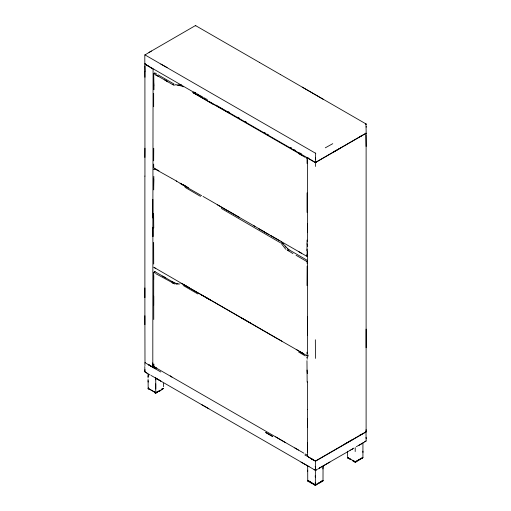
<?xml version="1.0" encoding="UTF-8"?>
<svg xmlns="http://www.w3.org/2000/svg" width="511" height="511" viewBox="0 0 511 511"><rect width="100%" height="100%" fill="white"/><g stroke="black" fill="none" stroke-linecap="round" stroke-linejoin="round"><path stroke-width="0.77" d="M144.888 287.942L144.888 297.261L144.888 176.078M144.945 176.167L144.913 64.124L152.725 68.908M144.888 297.217L144.888 324.709M148.081 379.392L148.19 388.481M148.088 377.993L148.069 374.058M150.164 365.672L152.846 367.205L152.802 362.88M152.846 217.973L152.846 199.341M153.709 189.888L153.843 176.41M155.753 379.82L155.753 377.833M306.97 250.677L307.066 240.042M307.43 159.764L307.43 204.879M307.424 353.81L307.43 251.284M307.424 241.99L307.43 223.377M307.43 195.726L307.43 232.652M307.609 456.508L307.43 409.515M316.692 484.121L315.364 484.958L315.364 469.986M315.434 358.403L315.351 339.77M362.938 442.526L362.912 457.434M365.857 133.109L366.125 146.478M366.119 135.07L366.106 431.731L315.428 461.031L308.35 457.013L309.091 457.224M153.658 106.722L153.658 93.475M153.639 242.374L153.709 264.046M163.418 383.237L163.431 386.744M307.43 158.832L307.481 157.937L307.884 157.931M307.488 452.069L307.43 442.839M320.474 481.899L323.016 480.557L323.009 481.004L318.334 483.732M216.025 105.113L315.517 162.498L366.189 133.243L365.965 123.918M152.802 366.151L152.885 227.286L152.955 236.574M144.798 366.502L144.843 371.829L146.574 372.845M156.743 74.044L154.878 72.99L153.67 73.712L153.683 89.566M144.875 157.465L144.945 148.216M153.658 160.812L153.747 148.254M307.066 212.404L307.066 192.883M307.009 285.572L307.143 266.11M153.92 89.789L153.67 73.712L154.878 72.99M153.67 164.069L153.741 167.921L158.94 170.808M307.149 382.087L306.97 360.664M366.208 127.194L366.215 126.428M153.728 296.201L153.747 319.509M153.613 185.71L153.715 179.048M153.683 305.303L153.728 275.653M155.753 383.793L155.753 392.806L156.168 392.518M365.965 431.744L366.151 440.859L364.911 441.753M161.802 389.178L163.411 388.417L162.025 389.689M322.92 468.977L323.048 466.217L323.003 480.576L320.129 482.154M353.906 461.695L355.452 462.334L362.919 457.645L355.886 461.478M366.061 430.773L366.112 429.63M355.26 447.617L355.19 451.583M315.351 159.375L315.715 153.345L144.811 54.805L144.811 63.984L194.704 92.804M315.191 469.162L315.44 470.324L315.594 468.651M153.92 364.094L153.741 366.547L298.488 450.057M149.353 389.599L148.101 388.916L148.184 388.373M362.797 443.005L364.79 441.945L364.835 441.319M307.488 456.125L307.648 456.349M144.792 371.21L145.009 369.6M307.194 359.207L307.181 357.042M154.827 271.941L154.878 271.609L174.168 282.768M315.3 484.109L315.3 482.307M307.999 157.631L307.066 158.653L307.066 163.494M145.245 362.618L144.792 362.88L144.971 365.601M310.592 482.154L307.794 480.314M148.069 376.709L148.401 375.151M144.862 63.779L145.52 63.524M355.254 461.778L355.202 462.423L355.503 462.18M315.434 166.445L315.389 162.504L365.825 133.288L366.119 134.093M366.036 124.473L366.151 124.045L365.231 123.49L280.929 74.823M154.373 392.557L155.689 393.298L155.753 392.659L159.624 390.889M317.484 484.262L315.313 485.45L315.549 484.888M144.971 371.401L144.843 371.829L145.68 372.257M365.863 431.75L366.189 431.891L315.517 461.19L315.523 469.775M350.112 450.248L350.259 449.923M365.94 133.639L366.1 133.314M148.107 388.341L148.401 387.779M307.085 261.613L307.143 263.548M173.044 84.615L173.497 84.941L174.047 84.034L158.052 74.823M350.476 459.664L347.589 457.645L350.693 459.197M366.189 441.025L365.537 441.197M154.629 168.822L171.562 178.282M163.309 388.392L161.355 389.618M323.016 480.557L315.3 485.035M359.137 459.728L362.638 457.511M353.925 448.07L351.517 449.629M311.512 483.278L307.679 480.96C307.852 479.886 307.443 481.726 308.389 480.544M308.082 355.145L307.085 355.797L306.702 355.381M321.483 481.356L322.748 480.538M163.411 388.417L161.367 389.701M317.503 469.296L321.508 466.888M155.689 393.298L157.139 392.499M161.457 389.408L163.13 388.386M329.921 462.097L322.786 466.211M332.776 152.476L340.741 147.864M314.105 469.705L315.408 470.452L316.341 469.89M358.696 445.509L361.916 443.65M149.027 52.435L195.483 25.55L259.601 62.514M158.71 391.65L161.367 390.097M308.139 355.183L307.085 355.797L306.97 352.181M352.877 448.773L319.65 467.884M362.101 443.446L356.365 446.671M193.944 91.942L193.069 92.446L203.161 98.265A849.308 490.72 0 0 0 223.952 110.267L301.822 155.127L299.114 153.159M325.29 147.82L332.776 143.674M154.233 366.419L152.846 367.205M159.189 390.755L160.345 390.091M318.021 483.317L319.432 482.537M355.912 461.407L359.827 459.178M151.409 51.049L144.971 54.939M158.614 391.087L155.753 392.691L151.927 390.608M344.746 444.046L348.841 441.753M348.885 441.651L352.75 439.498M316.252 162.089L315.517 162.498L315.434 157.931L315.721 159.317M359.437 136.98L362.012 135.581M154.788 168.649L153.677 169.288L154.226 169.697M315.408 470.452L316.801 469.698M362.216 458.035L360.702 458.731M333.709 151.824L336.768 150.253M217.239 204.707L227.561 210.743M158.723 391.228L155.753 392.806L154.954 392.391M359.552 435.321L362.05 434.126M364.694 432.485L365.895 431.91L365.62 431.495M319.413 468.05L320.499 467.533M175.886 283.682L178.02 283.535M362.497 457.786L362.919 457.645M308.031 480.57L307.699 480.672L309.008 481.835M148.414 388.417L151.882 390.647M306.785 357.349L307.149 357.285M178.595 84.871L181.558 84.915M179.604 283.982L176.276 284.142M177.541 85.478L180.472 85.522L183.206 86.857M153.632 267.183L210.992 300.385L200.529 294.362M176.761 84.883L178.352 84.928M307.066 454.994L305.105 453.966M180.057 85.701L180.977 85.791M352.283 460.705L354.557 461.452L353.299 460.673M365.742 123.994L366.151 124.045M180.9 283.439L183.085 284.199L189.773 288.038M146.159 372.385L147.002 373.075M355.33 461.912L353.139 460.66M347.608 457.454L349.115 458.322M347.608 458.041L348.719 458.271M176.436 283.458L174.047 282.66M307.807 480.934L308.427 481.087M315.517 461.19L311.863 459.217M173.497 84.941L174.468 85.228M174.973 284.078L155.516 273.519M144.99 362.612L144.888 315.715M176.289 84.903L175.58 84.628L175.886 85.062M307.82 158.18L307.648 158.212M347.589 457.645L348.879 458.386M150.764 67.554L153.083 68.844L152.846 236.612M286.92 249.77L288.9 250.85M154.258 267.655L155.778 268.377M188.597 187.78L183.085 184.599M155.516 74.893L158.768 76.612M156.807 368.067L153.741 366.547L153.683 364.599M305.22 355.892L298.68 352.034M305.137 157.331L298.526 153.517M171.498 281.286L173.172 282.129M307.13 260.265L288.306 249.355L281.242 241.812M153.715 73.661L154.782 74.21M154.782 272.836L153.715 272.28L153.67 279.511M304.85 454.988L308.644 456.987M146.612 65.038L148.369 65.989M303.809 453.148L294.821 447.962M172.929 84.756L155.555 74.708M185.423 186.093L180.102 183.181M180.907 183.909L201.653 195.707M191.063 288.843L245.778 320.333L240.483 317.357M195.822 92.976L194.57 92.287L195.745 93.021M258.924 228.819L280.015 240.93M278.195 339.144L299.031 351.089M299.618 351.498L302.755 353.229M293.467 149.327L295.326 150.355M155.069 392.282L153.709 391.522L155.683 392.908M160.805 64.047L167.123 67.567M199.405 95.18L202.707 97.026M264.123 231.822L269.003 234.543M221.314 208.437L280.654 242.91M197.846 293.959L183.206 285.483M299.618 152.872L301.516 153.939M151.09 375.451L160.888 381.097L156.973 378.875M155.178 392.371L148.369 388.456M312.508 483.24L314.795 484.524M204.03 97.761L207.325 99.613M264.078 231.675L253.692 225.67M192.89 92.632L213.374 104.455M265.733 432.587L272.804 436.579L265.758 432.466M145.367 362.906L150.764 366.017M171.932 178.454L176.8 181.264M150.106 375.01L146.676 373.03M301.024 462.142L304.812 464.295M315.185 484.894L312.4 483.195M227.746 210.717L254.951 226.379M270.555 235.411L307.111 256.465L307.111 249.125M310.126 458.035L312.074 459.153M302.25 87.138L323.469 99.447M239.359 217.379L202.988 196.403M155.389 377.942L314.482 469.788M311.691 483.221L315.479 485.399M228.136 111.602L229.439 112.356M237.883 117.23L239.18 117.977M245.031 121.356L246.328 122.103M264.436 132.56L265.79 133.339M267.138 134.118L268.479 134.891M200.542 196.39L185.059 187.352M281.97 341.227L246.411 320.697L250.339 322.99M299.721 351.479L308.037 356.403M349.626 458.616L353.938 461.101M148.267 364.675L160.786 371.995M313.409 483.725L307.986 480.532M277.594 338.863L205.722 297.268M298.565 251.546L301.547 253.284M303.86 354.034L296.22 349.46M304.805 464.199L309.072 466.671M312.036 459.127L313.939 460.239M275.685 436.892L285.649 442.73M201.877 404.712L208.871 408.736M148.203 364.535L149.499 365.301M176.206 180.964L186.049 186.777M184.26 284.882L188.604 287.444M296.048 255.264L306.887 261.575L306.594 261.115M309.698 481.56L310.809 482.224M196.946 93.737L198.747 94.816M287.757 250.345L292.963 253.641M155.37 368.782L149.148 364.931M162.696 276.112L165.736 277.939M172.047 282.698L173.497 283.567M307.961 158.206L315.351 162.651M195.681 25.671L195.79 25.914M312.419 483.336L315.313 485.45M164.727 79.895L167.672 81.798M310.509 458.118L313.575 460.117M151.895 366.598L152.585 367.064M287.821 248.914L288.926 249.675M306.089 157.771L307.098 158.474M170.246 375.828L171.964 377.112M282.57 243.191L283.235 243.843M285.087 246.149L285.93 247.305M285.706 249.208L281.28 243.453M306.977 256.279L306.97 254.484M153.798 272.523L154.878 271.609L154.999 271.993M315.191 466.371L315.479 467.252M307.111 243.67L307.628 246.474M366.036 437.352L366.215 438.7M315.185 475.888L315.364 477.268M148.069 380.676L148.171 382.087M307.066 370.034L307.315 373.573M315.428 153.044L315.44 153.364M153.67 83.306L153.798 86.065M144.888 65.919L145.06 71.502M307.743 480.589L307.679 466.211M347.589 456.693L347.589 451.258M307.424 448.454L307.494 452.203M362.919 451.149L362.938 452.401M153.754 227.951L153.613 213.426M307.679 470.184L307.699 471.468M144.888 71.617L144.939 77.257M307.424 418.579L307.488 427.368M307.43 409.56L307.424 381.768M366.125 329.122L366.125 347.755M155.753 377.91L155.753 388.986M208.763 101.261A1243.985 10.386 30.3 0 1 229.829 113.429M259.403 62.412A1256.281 31.586 29 0 1 280.718 74.721M307.494 325.922L307.43 335.152L307.43 316.513L307.494 325.922M198.274 95.084L193.069 92.446L203.359 98.157L198.274 95.084M291.487 148.177L290.114 147.385L291.487 148.177"/></g></svg>
